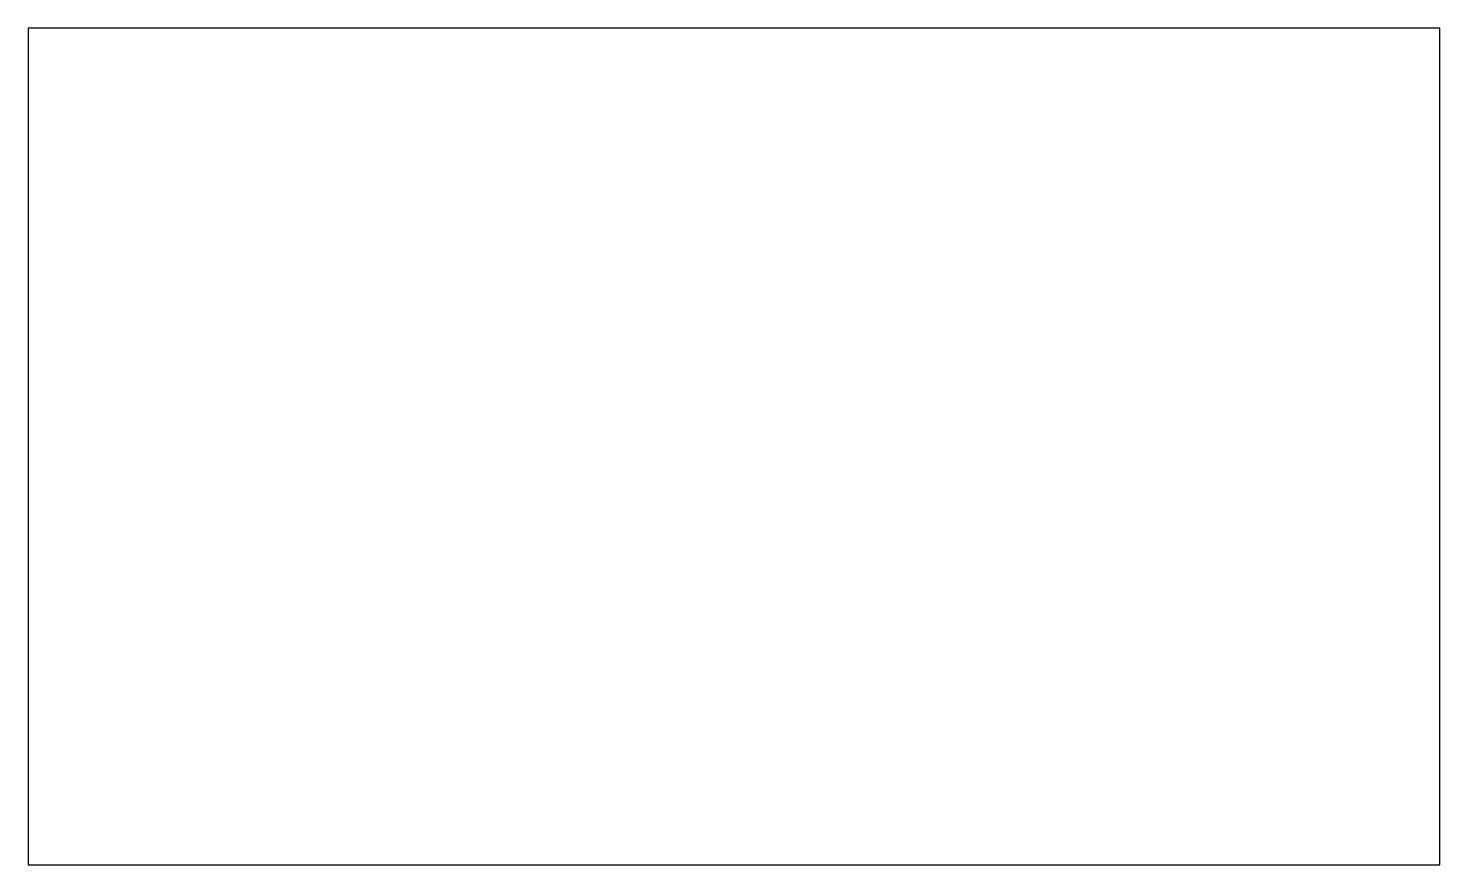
# Model space of a CAD drawing. Header units: metres. Extents: x -2.955 to -2.314, y 1.586 to 1.966.
import ezdxf

# ---------------------------------------------------------------- set-up
doc = ezdxf.new("R2010")
doc.units = ezdxf.units.M
doc.layers.get('0').update_dxf_attribs({"linetype": 'CONTINUOUS'})

msp = doc.modelspace()

# ---------------------------------------------------------------- linework, layer by layer
msp.add_lwpolyline([(-2.31447, 1.96569), (-2.95521, 1.96569), (-2.95521, 1.58603), (-2.31447, 1.58603)], close=True)

doc.saveas('drawing.dxf')
